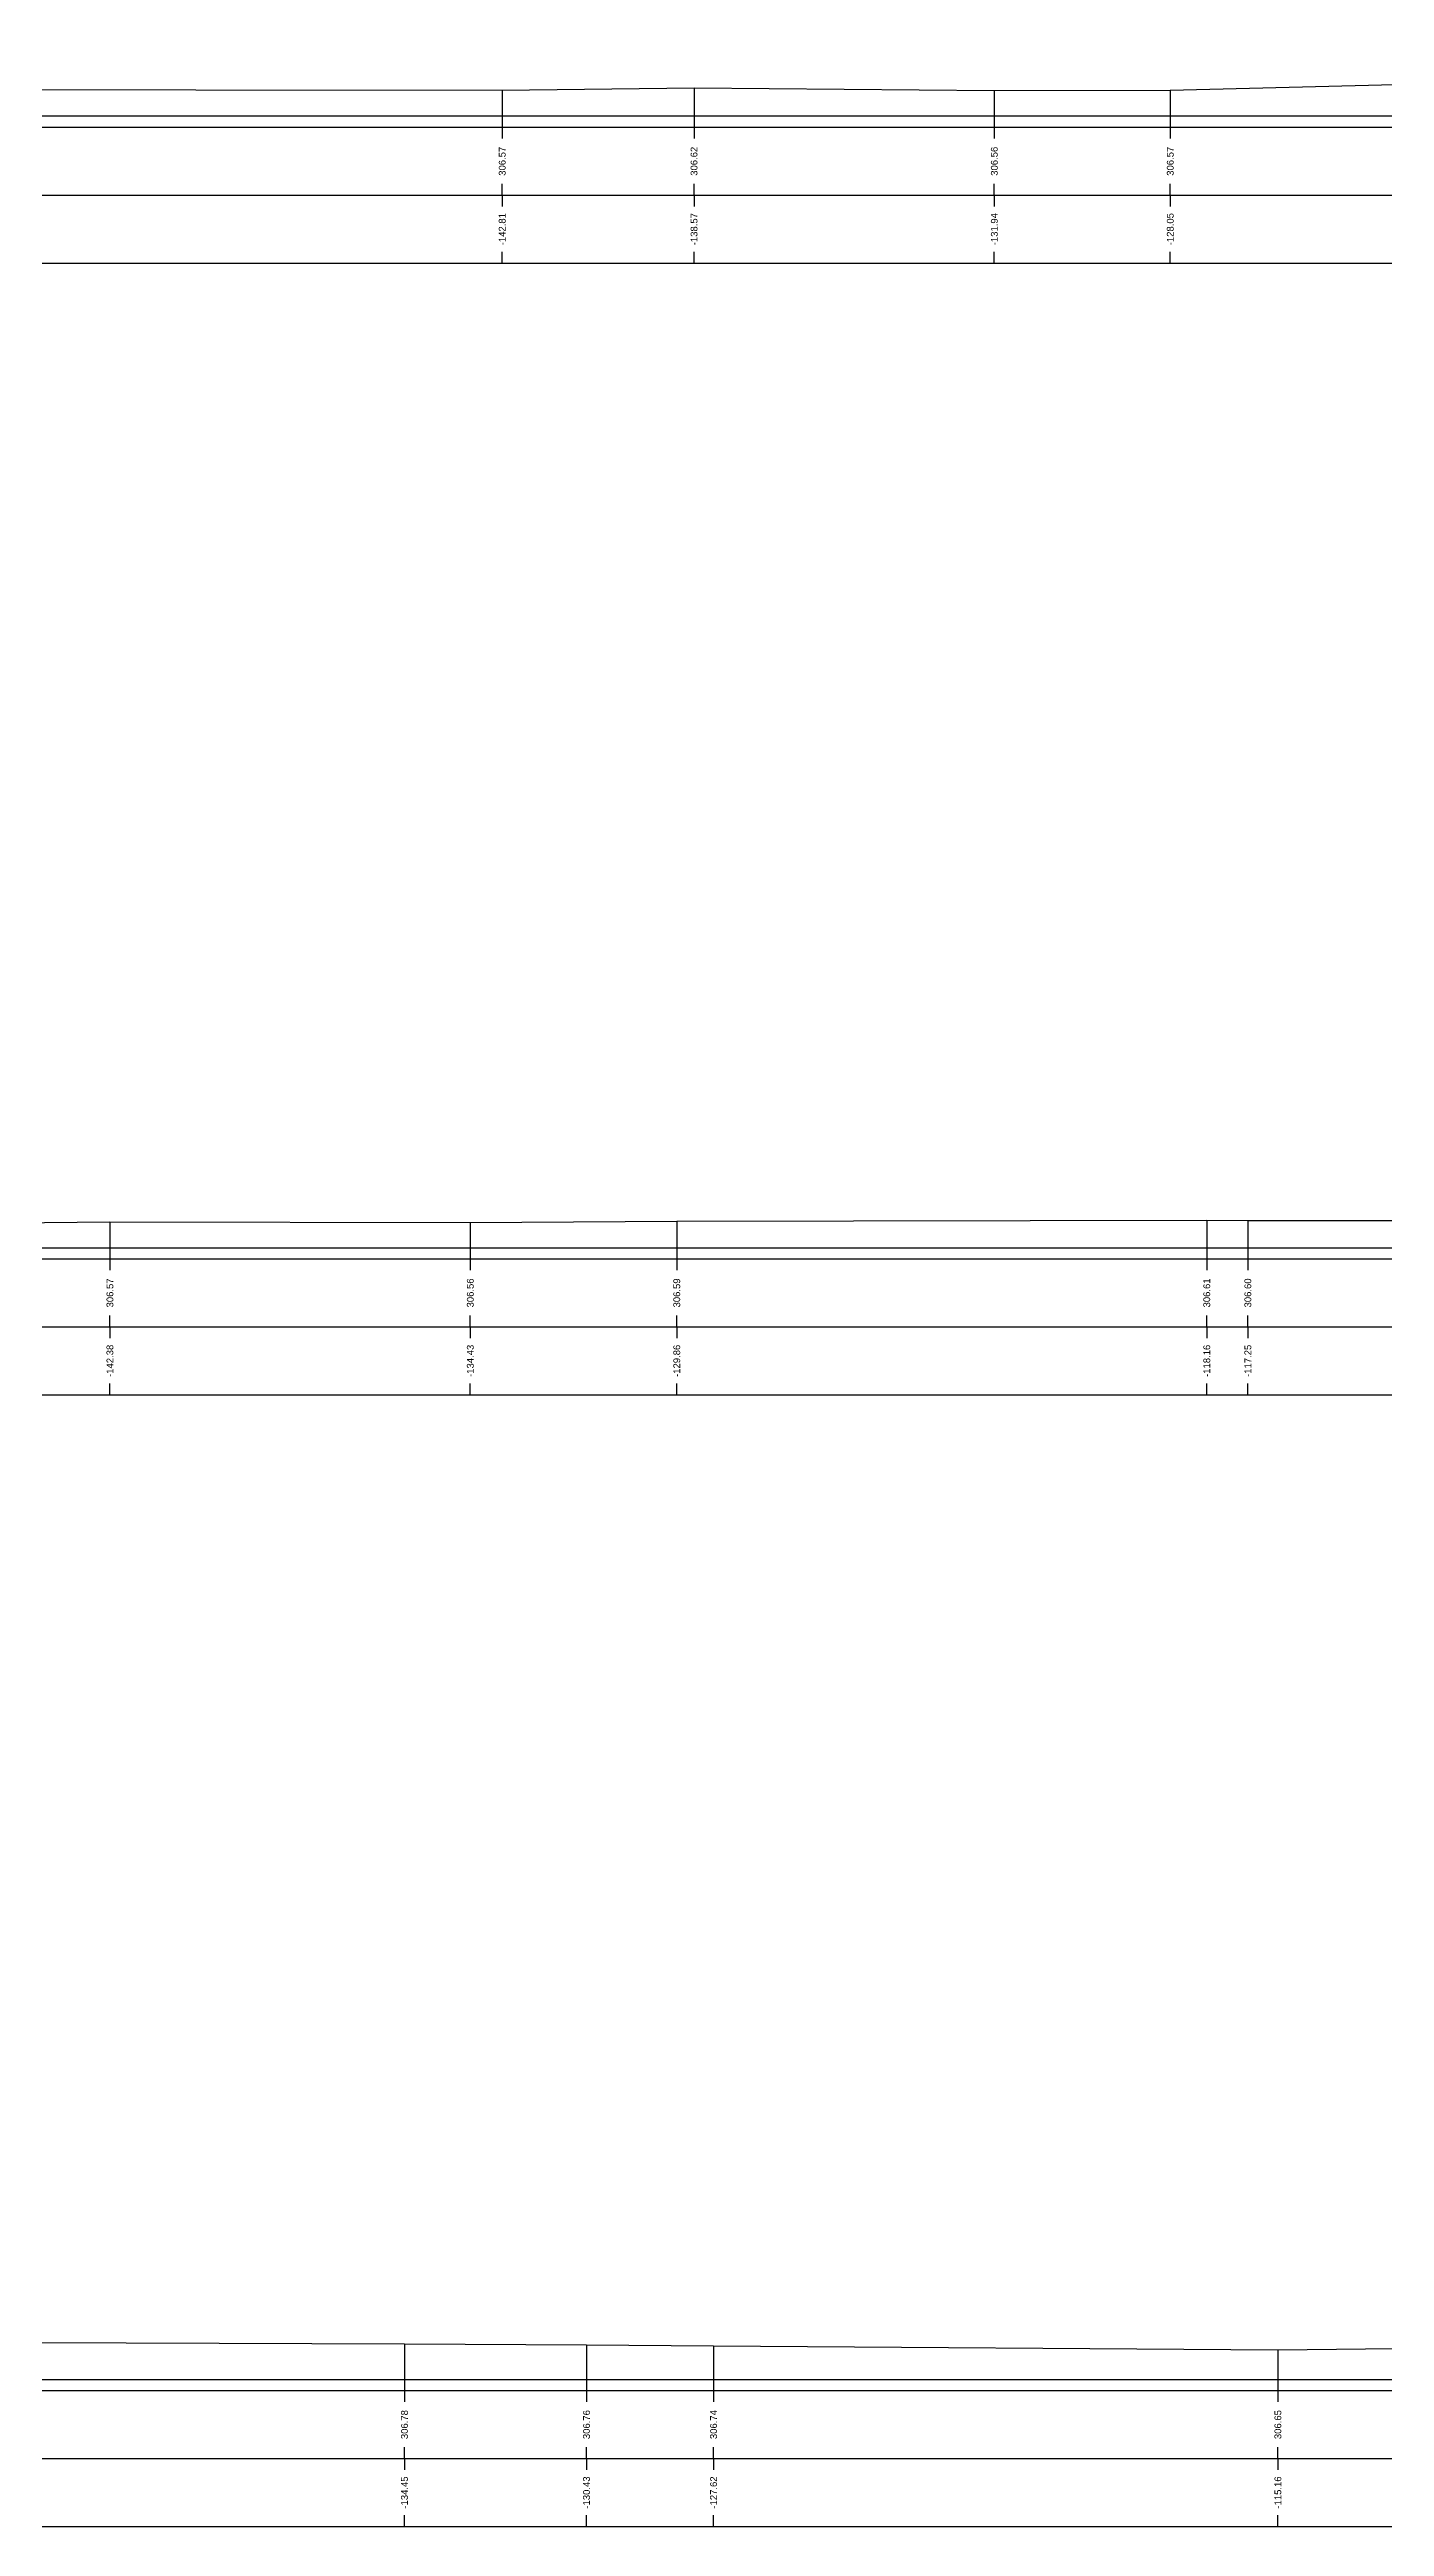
# Model space of a CAD drawing. Header units: millimetres. Extents: x -170 to 301, y 153 to 290.
# Drawn here: x 7 to 36.5, y 152.8 to 207.5 of the extents above; entities that cross this region are included whole.
import ezdxf
from ezdxf.enums import TextEntityAlignment as Align

# ---------------------------------------------------------------- set-up
doc = ezdxf.new("R2010")
doc.units = ezdxf.units.MM
doc.styles.get("Standard").update_dxf_attribs({"font": 'arial.ttf'})

msp = doc.modelspace()

# ---------------------------------------------------------------- linework, layer by layer
at = {"layer": 'band'}
for p, q in [((16.986, 205.75), (16.986, 205.5)), ((21.223, 205.75), (21.223, 205.5)), ((27.855, 205.75), (27.855, 205.5)), ((31.741, 205.75), (31.741, 205.5)), ((16.986, 204.25), (16.986, 204.5)), ((16.986, 204.25), (16.986, 204)), ((21.223, 204.25), (21.223, 204.5)), ((21.223, 204.25), (21.223, 204)), ((27.855, 204.25), (27.855, 204.5)), ((27.855, 204.25), (27.855, 204)), ((31.741, 204.25), (31.741, 204.5)), ((31.741, 204.25), (31.741, 204)), ((16.986, 202.75), (16.986, 203)), ((21.223, 202.75), (21.223, 203)), ((27.855, 202.75), (27.855, 203)), ((31.741, 202.75), (31.741, 203)), ((8.322, 180.75), (8.322, 180.5)), ((16.281, 180.75), (16.281, 180.5)), ((20.842, 180.75), (20.842, 180.5)), ((32.548, 180.75), (32.548, 180.5)), ((33.455, 180.75), (33.455, 180.5)), ((8.322, 179.25), (8.322, 179.5)), ((16.281, 179.25), (16.281, 179.5)), ((20.842, 179.25), (20.842, 179.5)), ((32.548, 179.25), (32.548, 179.5)), ((33.455, 179.25), (33.455, 179.5)), ((8.322, 179.25), (8.322, 179)), ((16.281, 179.25), (16.281, 179)), ((20.842, 179.25), (20.842, 179)), ((32.548, 179.25), (32.548, 179)), ((33.455, 179.25), (33.455, 179)), ((8.322, 177.75), (8.322, 178)), ((16.281, 177.75), (16.281, 178)), ((20.842, 177.75), (20.842, 178)), ((32.548, 177.75), (32.548, 178)), ((33.455, 177.75), (33.455, 178)), ((14.828, 155.75), (14.828, 155.5)), ((18.848, 155.75), (18.848, 155.5)), ((21.654, 155.75), (21.654, 155.5)), ((34.118, 155.75), (34.118, 155.5)), ((14.828, 154.25), (14.828, 154.5)), ((18.848, 154.25), (18.848, 154.5)), ((21.654, 154.25), (21.654, 154.5)), ((34.118, 154.25), (34.118, 154.5)), ((14.828, 154.25), (14.828, 154)), ((18.848, 154.25), (18.848, 154)), ((21.654, 154.25), (21.654, 154)), ((34.118, 154.25), (34.118, 154)), ((14.828, 152.75), (14.828, 153)), ((18.848, 152.75), (18.848, 153)), ((21.654, 152.75), (21.654, 153)), ((34.118, 152.75), (34.118, 153))]:
    msp.add_line(p, q, dxfattribs=at)
at = {"layer": 'frame'}
for p, q in [((-167.294, 205.75), (228.825, 205.75)), ((-159.794, 206), (228.825, 206)), ((-167.294, 204.25), (228.825, 204.25)), ((-167.294, 202.75), (228.825, 202.75)), ((-158.207, 180.75), (231.779, 180.75)), ((-150.707, 181), (231.779, 181)), ((-158.207, 179.25), (231.779, 179.25)), ((-158.207, 177.75), (231.779, 177.75)), ((-149.278, 156), (149.427, 156)), ((-156.778, 155.75), (149.427, 155.75)), ((-156.778, 154.25), (149.427, 154.25)), ((-156.778, 152.75), (149.427, 152.75))]:
    msp.add_line(p, q, dxfattribs=at)
at = {"layer": 'marker', "color": 253}
for p, q in [((16.986, 206.573), (16.986, 206)), ((21.223, 206.621), (21.223, 206)), ((27.855, 206.564), (27.855, 206)), ((31.741, 206.574), (31.741, 206)), ((16.986, 206), (16.986, 205.75)), ((21.223, 206), (21.223, 205.75)), ((27.855, 206), (27.855, 205.75)), ((31.741, 206), (31.741, 205.75)), ((8.322, 181.57), (8.322, 181)), ((16.281, 181.556), (16.281, 181)), ((20.842, 181.587), (20.842, 181)), ((32.548, 181.606), (32.548, 181)), ((33.455, 181.599), (33.455, 181)), ((8.322, 181), (8.322, 180.75)), ((16.281, 181), (16.281, 180.75)), ((20.842, 181), (20.842, 180.75)), ((32.548, 181), (32.548, 180.75)), ((33.455, 181), (33.455, 180.75)), ((14.828, 156.781), (14.828, 156)), ((18.848, 156.761), (18.848, 156)), ((21.654, 156.737), (21.654, 156)), ((34.118, 156.653), (34.118, 156)), ((14.828, 156), (14.828, 155.75)), ((18.848, 156), (18.848, 155.75)), ((21.654, 156), (21.654, 155.75)), ((34.118, 156), (34.118, 155.75))]:
    msp.add_line(p, q, dxfattribs=at)
at = {"layer": 'profile'}
for points in [[(-54.022, 206.662), (-51.782, 206.558), (-47.869, 206.513), (-40.004, 206.428), (-32.016, 206.33), (-25.201, 206.4), (-14.019, 206.603), (-12.349, 206.616), (-0.785, 206.623), (3.443, 206.584), (16.986, 206.573), (21.223, 206.621), (27.855, 206.564), (31.741, 206.574), (38.451, 206.743), (42.245, 206.922), (47.451, 207.208), (51.853, 207.226), (56.454, 207.212), (66.708, 207.468)], [(-52.175, 182.337), (-46.799, 182.04), (-38.988, 181.722), (-35.477, 181.67), (-27.509, 181.552), (-20.006, 181.482), (-16.549, 181.46), (-6.932, 181.457), (-2.584, 181.458), (-1.053, 181.478), (8.322, 181.57), (16.281, 181.556), (20.842, 181.587), (32.548, 181.606), (33.455, 181.599), (38.077, 181.601), (46.727, 181.588), (47.845, 181.607), (49.486, 181.658), (57.831, 181.862), (60.573, 181.588), (65.538, 181.935), (66.461, 181.972)], [(-57.023, 157.294), (-48.707, 157.079), (-46.461, 157.028), (-44.12, 156.966), (-34.775, 156.737), (-29.925, 156.638), (-23.959, 156.578), (-20.083, 156.616), (-13.38, 156.685), (-6.76, 156.679), (-3.285, 156.716), (4.579, 156.822), (14.828, 156.781), (18.848, 156.761), (21.654, 156.737), (34.118, 156.653), (37.347, 156.69), (47.438, 156.871), (56.712, 157.128), (61.064, 157.218), (66.44, 157.238)]]:
    msp.add_lwpolyline(points, dxfattribs=at)

# ---------------------------------------------------------------- texts
for s, p in [('306.57', (16.986, 205)), ('306.62', (21.223, 205)), ('306.56', (27.855, 205)), ('306.57', (31.741, 205)), ('-142.81', (16.986, 203.5)), ('-138.57', (21.223, 203.5)), ('-131.94', (27.855, 203.5)), ('-128.05', (31.741, 203.5)), ('306.57', (8.322, 180)), ('306.56', (16.281, 180)), ('306.59', (20.842, 180)), ('306.61', (32.548, 180)), ('306.60', (33.455, 180)), ('-142.38', (8.322, 178.5)), ('-134.43', (16.281, 178.5)), ('-129.86', (20.842, 178.5)), ('-118.16', (32.548, 178.5)), ('-117.25', (33.455, 178.5)), ('306.78', (14.828, 155)), ('306.76', (18.848, 155)), ('306.74', (21.654, 155)), ('306.65', (34.118, 155)), ('-134.45', (14.828, 153.5)), ('-130.43', (18.848, 153.5)), ('-127.62', (21.654, 153.5)), ('-115.16', (34.118, 153.5))]:
    msp.add_text(s, height=0.15, rotation=90).set_placement(p, align=Align.MIDDLE)

doc.saveas('drawing.dxf')
